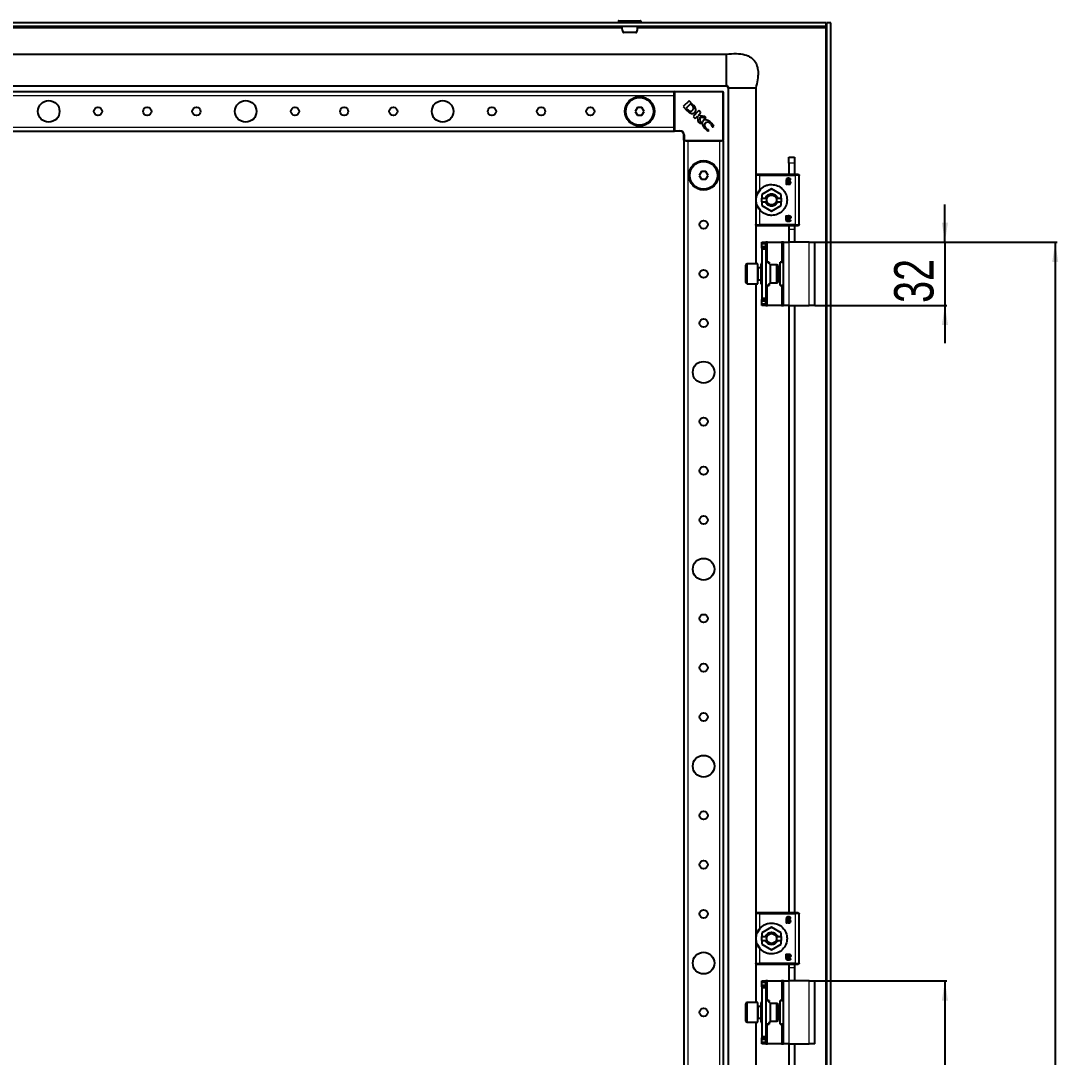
# Model space of a CAD drawing. Header units: millimetres. Extents: x -596 to 1663, y -811 to 1017.
# Drawn here: x 1137 to 1663, y 338 to 864 of the extents above; entities that cross this region are included whole.
import ezdxf

# ---------------------------------------------------------------- set-up
doc = ezdxf.new("R2010")
doc.units = ezdxf.units.MM
doc.layers.add('FORMAT', color=7, linetype='Continuous')
doc.styles.add('SLDTEXTSTYLE0', font='TXT', dxfattribs={"width": 0.75})
doc.dimstyles.new('SLDDIMSTYLE0', dxfattribs={"dimtxt": 20, "dimasz": 10, "dimexe": 0, "dimexo": 0.0625, "dimgap": 5, "dimtad": 2, "dimdec": 1, "dimrnd": 1e-09, "dimzin": 12, "dimdsep": 46, "dimtxsty": 'SLDTEXTSTYLE0', "dimsah": 1, "dimcen": 0.09, "dimadec": 0, "dimazin": 3, "dimtfac": 1, "dimtofl": 0, "dimtmove": 0, "dimatfit": 3, "dimfxl": 0, "dimfrac": 2, "dimtolj": 1, "dimtzin": 12, "dimarcsym": 0})
doc.dimstyles.new('SLDDIMSTYLE1', dxfattribs={"dimtxt": 20, "dimasz": 10, "dimexe": 0, "dimexo": 0.0625, "dimgap": 5, "dimtad": 2, "dimdec": 1, "dimrnd": 1e-09, "dimzin": 12, "dimdsep": 46, "dimtxsty": 'SLDTEXTSTYLE0', "dimsah": 1, "dimcen": 0.09, "dimadec": 0, "dimazin": 3, "dimtfac": 1, "dimtmove": 0, "dimatfit": 0, "dimfxl": 0, "dimfrac": 2, "dimtolj": 1, "dimtzin": 12, "dimarcsym": 0})

# ---------------------------------------------------------------- blocks, each defined once
blk = doc.blocks.new('_D_5')
at = {"layer": 'FORMAT'}
for p, q in [((1539.9, 751.54), (1662.9, 751.54)), ((1661.9, 751.54), (1661.9, -580.46)), ((1539.9, -580.46), (1662.9, -580.46))]:
    blk.add_line(p, q, dxfattribs=at)
for points in [[(1661.9, 751.54), (1660.36, 741.54), (1663.43, 741.54)], [(1661.9, -580.46), (1663.43, -570.46), (1660.36, -570.46)]]:
    blk.add_solid(points, dxfattribs=at)
at = {"layer": 'FORMAT', "insert": (1636.11, 55.99), "char_height": 20, "attachment_point": 1, "rotation": 90, "style": 'SLDTEXTSTYLE0'}
blk.add_mtext('1332', dxfattribs=at)
blk = doc.blocks.new('_D_6')
at = {"layer": 'FORMAT'}
for p, q in [((1605.9, 751.54), (1605.9, 770.78)), ((1539.9, 751.54), (1606.9, 751.54)), ((1605.9, 751.54), (1605.9, 719.54)), ((1539.9, 719.54), (1606.9, 719.54)), ((1605.9, 719.54), (1605.9, 700.31))]:
    blk.add_line(p, q, dxfattribs=at)
for points in [[(1605.9, 751.54), (1607.43, 761.54), (1604.36, 761.54)], [(1605.9, 719.54), (1604.36, 709.54), (1607.43, 709.54)]]:
    blk.add_solid(points, dxfattribs=at)
at = {"layer": 'FORMAT', "insert": (1580.11, 720.77), "char_height": 20, "attachment_point": 1, "rotation": 90, "style": 'SLDTEXTSTYLE0'}
blk.add_mtext('32', dxfattribs=at)
blk = doc.blocks.new('_D_8')
at = {"layer": 'FORMAT'}
for p, q in [((1536.9, 376.54), (1606.9, 376.54)), ((1605.9, 376.54), (1605.9, -205.46)), ((1536.9, -205.46), (1606.9, -205.46))]:
    blk.add_line(p, q, dxfattribs=at)
for points in [[(1605.9, 376.54), (1604.36, 366.54), (1607.43, 366.54)], [(1605.9, -205.46), (1607.43, -195.46), (1604.36, -195.46)]]:
    blk.add_solid(points, dxfattribs=at)
at = {"layer": 'FORMAT', "insert": (1580.11, 63.38), "char_height": 20, "attachment_point": 1, "rotation": 90, "style": 'SLDTEXTSTYLE0'}
blk.add_mtext('582', dxfattribs=at)

msp = doc.modelspace()

# ---------------------------------------------------------------- linework, layer by layer
at = {"color": 7, "linetype": 'Continuous', "lineweight": 25}
for p, q in [((1440.39, 864.04), (1448.9, 864.04)), ((1448.9, 864.04), (1451.39, 864.04)), ((1545.59, 863.04), (756.19, 863.04)), ((1545.59, 861.04), (756.19, 861.04)), ((1440.14, 863.79), (1440.14, 863.04)), ((1451.64, 863.04), (1451.64, 863.79)), ((1545.5, 861.04), (1545.29, 860.44)), ((1545.59, 861.04), (1545.59, 863.04)), ((1547.89, 863.04), (1545.89, 863.04)), ((1545.89, -691.96), (1545.89, 863.04)), ((1547.89, -691.96), (1547.89, 863.04)), ((806.89, 847.04), (1494.89, 847.04)), ((806.89, 831.04), (1494.89, 831.04)), ((833.39, 828.04), (1468.39, 828.04)), ((1468.39, 827.74), (1468.39, 828.04)), ((1468.39, 827.1), (1468.39, 827.74)), ((1468.39, 826.04), (1468.39, 827.1)), ((1468.69, 828.04), (1493.09, 828.04)), ((1493.39, 827.74), (1493.39, 803.34)), ((1495.89, 830.04), (1495.89, -658.96)), ((1509.89, 830.04), (1509.89, 785.72)), ((1468.39, 810.04), (1468.39, 826.04)), ((1476, 823.4), (1473.04, 820.44)), ((1476.7, 821.87), (1474.52, 819.69)), ((1477.99, 821.41), (1476, 823.4)), ((1477.44, 821.15), (1476.7, 821.87)), ((1449.74, 820.04), (1448.58, 818.04)), ((1448.58, 818.04), (1449.74, 816.04)), ((1452.04, 820.04), (1449.74, 820.04)), ((1453.2, 818.04), (1452.04, 820.04)), ((1452.04, 816.04), (1453.2, 818.04)), ((1473.04, 820.44), (1474.93, 818.55)), ((1474.52, 819.69), (1475.2, 819.03)), ((1474.93, 818.55), (1474.95, 818.53)), ((1481, 818.39), (1478.04, 815.43)), ((1480.66, 815.96), (1482.05, 817.35)), ((1482.05, 817.35), (1481, 818.39)), ((1449.74, 816.04), (1452.04, 816.04)), ((1478.04, 815.43), (1479.1, 814.38)), ((1479.1, 814.38), (1480.34, 815.62)), ((1480.34, 815.62), (1480.52, 812.96)), ((1480.52, 812.96), (1481.8, 811.67)), ((1483.92, 815.47), (1480.66, 815.96)), ((1481.62, 815.15), (1484.72, 814.67)), ((1481.8, 811.67), (1481.62, 815.15)), ((1484.72, 814.67), (1483.92, 815.47)), ((833.39, 808.04), (1468.39, 808.04)), ((1468.39, 808.99), (1468.39, 810.04)), ((1468.39, 808.34), (1468.39, 808.99)), ((1468.39, 808.04), (1468.39, 808.34)), ((1471.39, 808.04), (1468.69, 808.04)), ((1473.39, 803.34), (1473.39, 806.04)), ((1485.76, 808.05), (1486.27, 808.29)), ((1486.27, 808.29), (1486.16, 808.4)), ((1487.71, 810.24), (1487.85, 810.11)), ((1487.85, 810.11), (1488.53, 810.44)), ((1473.39, 803.04), (1473.39, -631.96)), ((1473.39, 803.04), (1473.69, 803.04)), ((1474.34, 803.04), (1473.69, 803.04)), ((1474.34, 803.04), (1475.39, 803.04)), ((1475.39, 803.04), (1491.39, 803.04)), ((1491.39, 803.04), (1492.44, 803.04)), ((1493.09, 803.04), (1492.44, 803.04)), ((1493.09, 803.04), (1493.39, 803.04)), ((1493.39, 803.04), (1493.39, -631.96)), ((1526.59, 794.74), (1529.59, 794.74)), ((1526.59, 791.74), (1526.59, 794.74)), ((1526.59, 791.74), (1526.59, 786.04)), ((1529.59, 794.74), (1529.59, 791.74)), ((1529.59, 791.74), (1529.59, 786.04)), ((1482.24, 787.54), (1481.08, 785.54)), ((1481.08, 785.54), (1482.24, 783.54)), ((1484.54, 787.54), (1482.24, 787.54)), ((1485.7, 785.54), (1484.54, 787.54)), ((1484.54, 783.54), (1485.7, 785.54)), ((1509.89, 785.54), (1509.89, 760.54)), ((1529.89, 786.04), (1511.89, 786.04)), ((1530.49, 786.04), (1530.24, 786.04)), ((1531.89, 760.54), (1531.89, 785.54)), ((1482.24, 783.54), (1484.54, 783.54)), ((1525.33, 783), (1525.33, 781.14)), ((1525.79, 781.14), (1525.79, 781.42)), ((1526.18, 781.11), (1525.79, 781.42)), ((1525.86, 782.75), (1525.86, 782.97)), ((1526.24, 782.75), (1525.86, 782.75)), ((1525.86, 782.4), (1526.29, 782.4)), ((1525.86, 781.81), (1525.86, 782.4)), ((1510.72, 776.17), (1512.23, 778.43)), ((1517.89, 778.76), (1512.94, 775.9)), ((1512.94, 775.9), (1512.94, 774.04)), ((1522.84, 775.9), (1517.89, 778.76)), ((1522.84, 774.04), (1522.84, 775.9)), ((1512.23, 767.66), (1510.72, 769.92)), ((1512.94, 772.04), (1512.94, 774.04)), ((1512.94, 774.04), (1514.9, 774.04)), ((1512.94, 772.04), (1512.94, 770.19)), ((1512.94, 772.04), (1514.9, 772.04)), ((1512.94, 770.19), (1517.89, 767.33)), ((1515.6, 774.04), (1514.9, 774.04)), ((1514.9, 772.04), (1515.6, 772.04)), ((1517.89, 767.33), (1522.84, 770.19)), ((1520.88, 774.04), (1520.18, 774.04)), ((1520.18, 772.04), (1520.88, 772.04)), ((1520.88, 774.04), (1522.84, 774.04)), ((1520.88, 772.04), (1522.84, 772.04)), ((1522.84, 774.04), (1522.84, 772.04)), ((1522.84, 770.19), (1522.84, 772.04)), ((1525.33, 763.09), (1525.33, 764.95)), ((1525.79, 764.95), (1525.79, 764.67)), ((1525.86, 763.69), (1525.86, 764.28)), ((1509.89, 760.37), (1509.89, 740.54)), ((1511.89, 760.04), (1529.89, 760.04)), ((1526.29, 763.69), (1525.86, 763.69)), ((1526.24, 763.34), (1525.86, 763.34)), ((1525.86, 763.34), (1525.86, 763.12)), ((1526.59, 760.12), (1526.59, 758.24)), ((1529.59, 760.12), (1529.59, 758.24)), ((1530.24, 760.04), (1530.49, 760.04)), ((1526.59, 758.24), (1526.59, 751.54)), ((1529.59, 758.24), (1529.59, 751.54)), ((1512.89, 751.54), (1514.89, 751.54)), ((1512.89, 750.54), (1512.89, 751.54)), ((1512.89, 749.54), (1512.89, 750.54)), ((1512.89, 748.54), (1512.89, 749.54)), ((1514.89, 748.54), (1512.89, 748.54)), ((1512.89, 748.54), (1512.89, 748.04)), ((1514.89, 748.04), (1512.89, 748.04)), ((1512.89, 748.04), (1512.89, 723.04)), ((1514.89, 751.54), (1514.89, 750.54)), ((1515.89, 751.54), (1514.89, 751.54)), ((1514.89, 749.54), (1514.89, 750.54)), ((1514.89, 749.54), (1514.89, 748.54)), ((1514.89, 748.54), (1514.89, 748.04)), ((1514.89, 748.04), (1514.89, 723.04)), ((1515.89, 751.54), (1522.89, 751.54)), ((1523.89, 751.54), (1522.89, 751.54)), ((1523.89, 751.54), (1526.89, 751.54)), ((1523.89, 719.54), (1523.89, 751.54)), ((1536.89, 751.54), (1526.89, 751.54)), ((1536.89, 751.54), (1539.89, 751.54)), ((1539.89, 719.54), (1539.89, 751.54)), ((1504.89, 733.29), (1504.89, 739.94)), ((1510.89, 740.54), (1505.49, 740.54)), ((1510.89, 732.99), (1510.89, 740.54)), ((1512.39, 738.54), (1511.14, 738.54)), ((1512.89, 740.54), (1512.39, 740.54)), ((1512.39, 740.54), (1512.39, 739.33)), ((1512.39, 739.33), (1512.39, 730.54)), ((1514.89, 741.54), (1515.89, 741.54)), ((1516.59, 741.54), (1515.89, 741.54)), ((1516.59, 741.54), (1516.59, 741.09)), ((1520.52, 740.04), (1517.39, 740.04)), ((1517.39, 731.04), (1517.39, 740.04)), ((1521.39, 739.54), (1520.52, 740.04)), ((1520.52, 731.04), (1520.52, 740.04)), ((1521.39, 731.54), (1521.39, 739.54)), ((1522.19, 729.54), (1522.19, 741.54)), ((1522.89, 741.54), (1522.19, 741.54)), ((1522.89, 741.54), (1523.89, 741.54)), ((1504.89, 731.14), (1504.89, 733.29)), ((1510.89, 730.54), (1510.89, 732.99)), ((1511.14, 732.54), (1512.39, 732.54)), ((1505.49, 730.54), (1510.89, 730.54)), ((1509.89, 730.54), (1509.89, 410.72)), ((1512.39, 730.54), (1512.89, 730.54)), ((1515.89, 729.54), (1514.89, 729.54)), ((1515.89, 729.54), (1516.59, 729.54)), ((1516.59, 729.99), (1516.59, 729.54)), ((1517.39, 731.04), (1520.52, 731.04)), ((1520.52, 731.04), (1521.39, 731.54)), ((1522.19, 729.54), (1522.89, 729.54)), ((1523.89, 729.54), (1522.89, 729.54)), ((1514.89, 723.04), (1512.89, 723.04)), ((1512.89, 723.04), (1512.89, 722.54)), ((1512.89, 721.54), (1512.89, 722.54)), ((1512.89, 722.54), (1514.89, 722.54)), ((1514.89, 723.04), (1514.89, 722.54)), ((1514.89, 722.54), (1514.89, 721.54)), ((1512.89, 720.54), (1512.89, 721.54)), ((1512.89, 719.54), (1512.89, 720.54)), ((1514.89, 719.54), (1512.89, 719.54)), ((1514.89, 720.54), (1514.89, 721.54)), ((1514.89, 720.54), (1514.89, 719.54)), ((1514.89, 719.54), (1515.89, 719.54)), ((1522.89, 719.54), (1515.89, 719.54)), ((1522.89, 719.54), (1523.89, 719.54)), ((1526.89, 719.54), (1523.89, 719.54)), ((1526.59, 719.54), (1526.59, 411.04)), ((1526.89, 719.54), (1536.89, 719.54)), ((1529.59, 719.54), (1529.59, 411.04)), ((1539.89, 719.54), (1536.89, 719.54)), ((1529.89, 411.04), (1511.89, 411.04)), ((1530.49, 411.04), (1530.24, 411.04)), ((1509.89, 410.54), (1509.89, 385.54)), ((1525.33, 408), (1525.33, 406.14)), ((1525.79, 406.14), (1525.79, 406.42)), ((1525.86, 407.75), (1525.86, 407.97)), ((1526.24, 407.75), (1525.86, 407.75)), ((1525.86, 407.4), (1526.29, 407.4)), ((1525.86, 406.81), (1525.86, 407.4)), ((1531.89, 385.54), (1531.89, 410.54)), ((1510.72, 401.17), (1512.23, 403.43)), ((1517.89, 403.76), (1512.94, 400.9)), ((1512.94, 400.9), (1512.94, 399.04)), ((1522.84, 400.9), (1517.89, 403.76)), ((1522.84, 399.04), (1522.84, 400.9)), ((1512.94, 397.04), (1512.94, 399.04)), ((1512.94, 399.04), (1514.9, 399.04)), ((1512.94, 397.04), (1512.94, 395.19)), ((1512.94, 397.04), (1514.9, 397.04)), ((1512.94, 395.19), (1517.89, 392.33)), ((1515.6, 399.04), (1514.9, 399.04)), ((1514.9, 397.04), (1515.6, 397.04)), ((1517.89, 392.33), (1522.84, 395.19)), ((1520.88, 399.04), (1520.18, 399.04)), ((1520.18, 397.04), (1520.88, 397.04)), ((1520.88, 399.04), (1522.84, 399.04)), ((1520.88, 397.04), (1522.84, 397.04)), ((1522.84, 399.04), (1522.84, 397.04)), ((1522.84, 395.19), (1522.84, 397.04)), ((1512.23, 392.66), (1510.72, 394.92)), ((1525.33, 388.09), (1525.33, 389.95)), ((1525.79, 389.95), (1525.79, 389.67)), ((1509.89, 385.37), (1509.89, 365.54)), ((1511.89, 385.04), (1529.89, 385.04)), ((1525.86, 388.69), (1525.86, 389.28)), ((1526.29, 388.69), (1525.86, 388.69)), ((1526.24, 388.34), (1525.86, 388.34)), ((1525.86, 388.34), (1525.86, 388.12)), ((1526.59, 385.12), (1526.59, 383.24)), ((1529.59, 385.12), (1529.59, 383.24)), ((1530.24, 385.04), (1530.49, 385.04)), ((1526.59, 383.24), (1526.59, 376.54)), ((1529.59, 383.24), (1529.59, 376.54)), ((1512.89, 376.54), (1514.89, 376.54)), ((1512.89, 375.54), (1512.89, 376.54)), ((1512.89, 374.54), (1512.89, 375.54)), ((1512.89, 373.54), (1512.89, 374.54)), ((1514.89, 376.54), (1514.89, 375.54)), ((1515.89, 376.54), (1514.89, 376.54)), ((1514.89, 374.54), (1514.89, 375.54)), ((1514.89, 374.54), (1514.89, 373.54)), ((1515.89, 376.54), (1522.89, 376.54)), ((1523.89, 376.54), (1522.89, 376.54)), ((1523.89, 376.54), (1526.89, 376.54)), ((1523.89, 344.54), (1523.89, 376.54)), ((1536.89, 376.54), (1526.89, 376.54)), ((1536.89, 376.54), (1539.89, 376.54)), ((1539.89, 344.54), (1539.89, 376.54)), ((1514.89, 373.54), (1512.89, 373.54)), ((1512.89, 373.54), (1512.89, 373.04)), ((1514.89, 373.04), (1512.89, 373.04)), ((1512.89, 373.04), (1512.89, 348.04)), ((1514.89, 373.54), (1514.89, 373.04)), ((1514.89, 373.04), (1514.89, 348.04)), ((1504.89, 358.29), (1504.89, 364.94)), ((1510.89, 365.54), (1505.49, 365.54)), ((1510.89, 357.99), (1510.89, 365.54)), ((1512.39, 363.54), (1511.14, 363.54)), ((1512.89, 365.54), (1512.39, 365.54)), ((1512.39, 365.54), (1512.39, 364.33)), ((1512.39, 364.33), (1512.39, 355.54)), ((1514.89, 366.54), (1515.89, 366.54)), ((1516.59, 366.54), (1515.89, 366.54)), ((1516.59, 366.54), (1516.59, 366.09)), ((1520.52, 365.04), (1517.39, 365.04)), ((1517.39, 356.04), (1517.39, 365.04)), ((1521.39, 364.54), (1520.52, 365.04)), ((1520.52, 356.04), (1520.52, 365.04)), ((1521.39, 356.54), (1521.39, 364.54)), ((1522.19, 354.54), (1522.19, 366.54)), ((1522.89, 366.54), (1522.19, 366.54)), ((1522.89, 366.54), (1523.89, 366.54)), ((1504.89, 356.14), (1504.89, 358.29)), ((1505.49, 355.54), (1510.89, 355.54)), ((1509.89, 355.54), (1509.89, -184.46)), ((1510.89, 355.54), (1510.89, 357.99)), ((1511.14, 357.54), (1512.39, 357.54)), ((1512.39, 355.54), (1512.89, 355.54)), ((1515.89, 354.54), (1514.89, 354.54)), ((1515.89, 354.54), (1516.59, 354.54)), ((1516.59, 354.99), (1516.59, 354.54)), ((1517.39, 356.04), (1520.52, 356.04)), ((1520.52, 356.04), (1521.39, 356.54)), ((1522.19, 354.54), (1522.89, 354.54)), ((1523.89, 354.54), (1522.89, 354.54)), ((1514.89, 348.04), (1512.89, 348.04)), ((1512.89, 348.04), (1512.89, 347.54)), ((1514.89, 348.04), (1514.89, 347.54)), ((1512.89, 346.54), (1512.89, 347.54)), ((1512.89, 347.54), (1514.89, 347.54)), ((1512.89, 345.54), (1512.89, 346.54)), ((1512.89, 344.54), (1512.89, 345.54)), ((1514.89, 344.54), (1512.89, 344.54)), ((1514.89, 347.54), (1514.89, 346.54)), ((1514.89, 345.54), (1514.89, 346.54)), ((1514.89, 345.54), (1514.89, 344.54)), ((1514.89, 344.54), (1515.89, 344.54)), ((1522.89, 344.54), (1515.89, 344.54)), ((1522.89, 344.54), (1523.89, 344.54)), ((1526.89, 344.54), (1523.89, 344.54)), ((1526.59, 344.54), (1526.59, 222.74)), ((1526.89, 344.54), (1536.89, 344.54)), ((1529.59, 344.54), (1529.59, 222.74)), ((1539.89, 344.54), (1536.89, 344.54))]:
    msp.add_line(p, q, dxfattribs=at)
at = {"color": 8, "linetype": 'Continuous', "lineweight": 18}
for p, q in [((859.86, 860.44), (1441.92, 860.44)), ((1449.03, 863.79), (1440.14, 863.79)), ((1451.64, 863.79), (1449.03, 863.79)), ((1449.86, 860.44), (1545.29, 860.44)), ((1545.29, 860.44), (1545.29, -689.36)), ((1468.69, 827.74), (1468.39, 827.74)), ((1468.69, 827.74), (1468.69, 828.04)), ((1468.69, 827.74), (1468.69, 808.34)), ((1493.09, 827.74), (1468.69, 827.74)), ((1493.09, 827.74), (1493.09, 828.04)), ((1493.09, 803.34), (1493.09, 827.74)), ((1493.09, 827.74), (1493.39, 827.74)), ((833.39, 826.04), (1468.39, 826.04)), ((833.39, 810.04), (1468.39, 810.04)), ((1468.69, 808.34), (1468.39, 808.34)), ((1468.69, 808.34), (1471.39, 808.34)), ((1468.69, 808.04), (1468.69, 808.34)), ((1471.39, 808.04), (1471.39, 808.34)), ((1473.39, 806.04), (1473.69, 806.04)), ((1473.69, 806.04), (1473.69, 803.34)), ((1473.69, 803.34), (1473.39, 803.34)), ((1473.69, 803.34), (1493.09, 803.34)), ((1473.69, 803.04), (1473.69, 803.34)), ((1475.39, 803.04), (1475.39, -631.96)), ((1491.39, 803.04), (1491.39, -631.96)), ((1493.09, 803.04), (1493.09, 803.34)), ((1493.39, 803.34), (1493.09, 803.34)), ((1529.59, 791.74), (1526.59, 791.74)), ((1511.89, 778.11), (1511.89, 785.54)), ((1511.89, 785.54), (1529.89, 785.54)), ((1529.89, 785.54), (1529.89, 760.54)), ((1517.89, 770.54), (1517.89, 769.89)), ((1511.89, 760.54), (1511.89, 767.98)), ((1529.89, 760.54), (1511.89, 760.54)), ((1526.59, 758.24), (1529.59, 758.24)), ((1514.89, 750.54), (1512.89, 750.54)), ((1512.89, 749.54), (1514.89, 749.54)), ((1515.89, 741.54), (1515.89, 751.54)), ((1522.89, 751.54), (1522.89, 741.54)), ((1526.89, 719.54), (1526.89, 751.54)), ((1536.89, 719.54), (1536.89, 751.54)), ((1505.49, 740.54), (1505.49, 732.99)), ((1511.14, 738.54), (1511.14, 732.54)), ((1505.49, 732.99), (1505.49, 730.54)), ((1515.89, 719.54), (1515.89, 729.54)), ((1522.89, 729.54), (1522.89, 719.54)), ((1514.89, 721.54), (1512.89, 721.54)), ((1512.89, 720.54), (1514.89, 720.54)), ((1511.89, 403.11), (1511.89, 410.54)), ((1511.89, 410.54), (1529.89, 410.54)), ((1529.89, 410.54), (1529.89, 385.54)), ((1517.89, 395.54), (1517.89, 394.89)), ((1511.89, 385.54), (1511.89, 392.98)), ((1529.89, 385.54), (1511.89, 385.54)), ((1526.59, 383.24), (1529.59, 383.24)), ((1514.89, 375.54), (1512.89, 375.54)), ((1512.89, 374.54), (1514.89, 374.54)), ((1515.89, 366.54), (1515.89, 376.54)), ((1522.89, 376.54), (1522.89, 366.54)), ((1526.89, 344.54), (1526.89, 376.54)), ((1536.89, 344.54), (1536.89, 376.54)), ((1505.49, 365.54), (1505.49, 357.99)), ((1511.14, 363.54), (1511.14, 357.54)), ((1505.49, 357.99), (1505.49, 355.54)), ((1515.89, 344.54), (1515.89, 354.54)), ((1522.89, 354.54), (1522.89, 344.54)), ((1514.89, 346.54), (1512.89, 346.54)), ((1512.89, 345.54), (1514.89, 345.54))]:
    msp.add_line(p, q, dxfattribs=at)
at = {"color": 7, "linetype": 'Continuous', "lineweight": 25}
for centre, radius in [((1150.89, 818.04), 5.5), ((1250.89, 818.04), 5.5), ((1350.89, 818.04), 5.5), ((1450.89, 818.04), 7.5), ((1450.89, 818.04), 7), ((1175.89, 818.04), 2.1), ((1200.89, 818.04), 2.1), ((1225.89, 818.04), 2.1), ((1275.89, 818.04), 2.1), ((1300.89, 818.04), 2.1), ((1325.89, 818.04), 2.1), ((1375.89, 818.04), 2.1), ((1400.89, 818.04), 2.1), ((1425.89, 818.04), 2.1), ((1483.39, 785.54), 7.5), ((1483.39, 785.54), 7), ((1483.39, 760.54), 2.1), ((1483.39, 735.54), 2.1), ((1483.39, 710.54), 2.1), ((1483.39, 685.54), 5.5), ((1483.39, 660.54), 2.1), ((1483.39, 635.54), 2.1), ((1483.39, 610.54), 2.1), ((1483.39, 585.54), 5.5), ((1483.39, 560.54), 2.1), ((1483.39, 535.54), 2.1), ((1483.39, 510.54), 2.1), ((1483.39, 485.54), 5.5), ((1483.39, 460.54), 2.1), ((1483.39, 435.54), 2.1), ((1483.39, 410.54), 2.1), ((1483.39, 385.54), 5.5), ((1483.39, 360.54), 2.1)]:
    msp.add_circle(centre, radius, dxfattribs=at)
for centre, radius, start, end in [((1440.39, 863.79), 0.25, 90, 180), ((1451.39, 863.79), 0.25, 0, 90), ((1442.78, 858.54), 0.5, 195.2465, 270.046), ((1449, 858.54), 0.5, 269.9637, 344.834), ((1468.69, 827.74), 0.3, 90, 180), ((1493.09, 827.74), 0.3, 0, 90), ((1472.97, 816.97), 6.12, 36.9888, 43.0744), ((1474.78, 817.75), 4.87, 20.3445, 48.7777), ((1485.8, 810.97), 1.94, 143.3097, 232.3464), ((1485.39, 810.53), 1.97, 38.454, 125.887), ((1468.69, 808.34), 0.3, 180, 270), ((1471.39, 806.04), 2, 0, 90), ((1473.69, 803.34), 0.3, 180, 270), ((1493.09, 803.34), 0.3, 270, 0), ((1505.49, 739.94), 0.6, 90, 180), ((1511.14, 738.79), 0.25, 180, 270), ((1511.14, 732.29), 0.25, 90, 180), ((1505.49, 731.14), 0.6, 180, 270), ((1505.49, 364.94), 0.6, 90, 180), ((1511.14, 363.79), 0.25, 180, 270), ((1505.49, 356.14), 0.6, 180, 270), ((1511.14, 357.29), 0.25, 90, 180)]:
    msp.add_arc(centre, radius, start, end, dxfattribs=at)
at = {"color": 8, "linetype": 'Continuous', "lineweight": 18}
msp.add_arc((1471.39, 806.04), 2.3, 0, 90, dxfattribs=at)
at = {"color": 7, "linetype": 'Continuous', "lineweight": 25}
for points, knots in [([(1441.87, 861.04), (1441.87, 860.91), (1441.89, 860), (1442.11, 859.13), (1442.3, 858.39)], [0, 0, 0, 0, 0.14185, 1, 1, 1, 1]), ([(1449.48, 858.39), (1449.67, 859.13), (1449.89, 860), (1449.91, 860.91), (1449.91, 861.04)], [0, 0, 0, 0, 0.85815, 1, 1, 1, 1]), ([(1545.29, 860.44), (1545.34, 860.6), (1545.39, 860.76), (1545.49, 860.98), (1545.54, 861.04), (1545.59, 861.04)], [0, 0, 0, 0, 0.5, 0.5, 1, 1, 1, 1]), ([(1545.89, 863.04), (1545.87, 862.66), (1545.83, 862.09), (1545.65, 861.52), (1545.59, 861.33)], [0, 0, 0, 0, 0.662931, 1, 1, 1, 1]), ([(1448.96, 858.04), (1448.97, 858.04), (1449.02, 858.04), (1448.74, 858.04), (1448.22, 858.04), (1447.5, 858.04), (1446.65, 858.04), (1445.58, 858.04), (1444.56, 858.04), (1443.67, 858.04), (1443.06, 858.04), (1442.77, 858.04), (1442.81, 858.04), (1442.82, 858.04)], [0, 0, 0, 0, 0.03384, 0.141254, 0.248698, 0.315774, 0.423314, 0.530846, 0.63821, 0.745706, 0.853372, 0.960917, 1, 1, 1, 1]), ([(1494.89, 847.04), (1496.62, 847.21), (1499.76, 847.52), (1504.08, 847), (1507.52, 845.58), (1509.73, 843.26), (1510.82, 840.49), (1511.14, 837.44), (1510.84, 833.88), (1510.22, 831.39), (1509.89, 830.04)], [0, 0, 0, 0, 0.176713, 0.320911, 0.440308, 0.54837, 0.6374, 0.738878, 0.858543, 1, 1, 1, 1]), ([(1494.89, 847.04), (1494.89, 847.01), (1494.89, 846.95), (1494.89, 846.31), (1494.89, 844.84), (1494.89, 842.65), (1494.89, 840.65), (1494.89, 839.04), (1494.89, 837.44), (1494.89, 835.43), (1494.89, 833.26), (1494.89, 831.74), (1494.89, 831.34), (1494.89, 831.21)], [0, 0, 0, 0, 0.0691652, 0.1363002, 0.2672913, 0.3982825, 0.4654174, 0.5345826, 0.6037478, 0.6708828, 0.8018739, 0.9328651, 1, 1, 1, 1]), ([(1494.89, 831.21), (1494.99, 831.19), (1495.13, 831.17), (1495.29, 831.11), (1495.37, 831.05), (1495.43, 830.98), (1495.47, 830.91), (1495.49, 830.84), (1495.56, 830.67), (1495.73, 830.58), (1495.88, 830.36), (1495.91, 830.16), (1495.93, 830.04)], [0, 0, 0, 0, 0.146823, 0.202041, 0.247643, 0.28691, 0.323569, 0.360785, 0.40083, 0.628513, 0.79432, 1, 1, 1, 1]), ([(1495.89, 830.04), (1495.74, 830.27), (1495.47, 830.67), (1495.07, 830.93), (1494.89, 831.04)], [0, 0, 0, 0, 0.5615605, 1, 1, 1, 1]), ([(1496, 830.04), (1496.03, 830.04), (1496.12, 830.04), (1496.57, 830.04), (1496.87, 830.04)], [0, 0, 0, 0, 0.350861, 1, 1, 1, 1]), ([(1474.95, 818.53), (1475.02, 818.45), (1475.18, 818.3), (1475.35, 818.15), (1475.43, 818.07)], [0, 0, 0, 0, 0.486421, 1, 1, 1, 1]), ([(1475.2, 819.03), (1475.4, 818.84), (1475.76, 818.49), (1476.3, 818.17), (1476.75, 818.11), (1477.09, 818.18), (1477.45, 818.36), (1477.66, 818.56), (1477.77, 818.67)], [0, 0, 0, 0, 0.274676, 0.503042, 0.607381, 0.716579, 0.843412, 1, 1, 1, 1]), ([(1475.43, 818.07), (1475.58, 817.94), (1475.85, 817.69), (1476.14, 817.49), (1476.28, 817.39)], [0, 0, 0, 0, 0.55183, 1, 1, 1, 1]), ([(1476.28, 817.39), (1476.48, 817.29), (1476.87, 817.08), (1477.5, 816.96), (1478.09, 817), (1478.63, 817.2), (1479.06, 817.56), (1479.36, 818.08), (1479.47, 818.73), (1479.39, 819.19), (1479.34, 819.44)], [0, 0, 0, 0, 0.138091, 0.265455, 0.384013, 0.496103, 0.605759, 0.71979, 0.847662, 1, 1, 1, 1]), ([(1477.77, 818.67), (1477.86, 818.76), (1478.03, 818.94), (1478.21, 819.22), (1478.3, 819.49), (1478.3, 819.82), (1478.15, 820.22), (1477.96, 820.5), (1477.86, 820.66)], [0, 0, 0, 0, 0.1768081, 0.3192306, 0.4393795, 0.5523951, 0.7492045, 1, 1, 1, 1]), ([(1483.13, 813.38), (1482.99, 813.22), (1482.71, 812.88), (1482.54, 812.19), (1482.68, 811.31), (1483.24, 810.23), (1483.88, 809.55), (1484.25, 809.15)], [0, 0, 0, 0, 0.130532, 0.266031, 0.423997, 0.666819, 1, 1, 1, 1]), ([(1487.3, 812.17), (1486.92, 812.5), (1486.23, 813.12), (1485.06, 813.67), (1484.12, 813.81), (1483.47, 813.65), (1483.24, 813.47), (1483.13, 813.38)], [0, 0, 0, 0, 0.315674, 0.58952, 0.813199, 0.909026, 1, 1, 1, 1]), ([(1486.94, 811.76), (1487.15, 811.5), (1487.53, 811.05), (1487.66, 810.48), (1487.71, 810.24)], [0, 0, 0, 0, 0.579608, 1, 1, 1, 1]), ([(1488.53, 810.44), (1488.35, 810.78), (1488.01, 811.41), (1487.52, 811.93), (1487.3, 812.17)], [0, 0, 0, 0, 0.5368, 1, 1, 1, 1]), ([(1484.25, 809.15), (1484.52, 808.9), (1484.98, 808.48), (1485.53, 808.17), (1485.76, 808.05)], [0, 0, 0, 0, 0.577653, 1, 1, 1, 1]), ([(1486.16, 808.4), (1485.85, 808.55), (1485.28, 808.81), (1484.82, 809.24), (1484.61, 809.43)], [0, 0, 0, 0, 0.547643, 1, 1, 1, 1]), ([(1526.44, 784.04), (1526.3, 784.04), (1526.07, 784.03), (1525.79, 783.93), (1525.6, 783.81), (1525.46, 783.65), (1525.35, 783.37), (1525.34, 783.15), (1525.33, 783)], [0, 0, 0, 0, 0.250089, 0.382495, 0.500259, 0.622163, 0.750133, 1, 1, 1, 1]), ([(1525.33, 781.14), (1525.33, 781.12), (1525.33, 781.11), (1525.35, 781.09), (1525.37, 781.07), (1525.45, 781.05), (1525.51, 781.04), (1525.56, 781.04)], [0, 0, 0, 0, 0.124881, 0.183376, 0.250934, 0.500336, 1, 1, 1, 1]), ([(1525.56, 781.04), (1525.61, 781.05), (1525.67, 781.05), (1525.75, 781.06), (1525.78, 781.09), (1525.79, 781.11), (1525.79, 781.13), (1525.79, 781.14)], [0, 0, 0, 0, 0.499718, 0.749437, 0.810587, 0.875078, 1, 1, 1, 1]), ([(1525.79, 781.42), (1525.91, 781.3), (1526.1, 781.13), (1526.38, 781.02), (1526.54, 780.99), (1526.62, 780.99), (1526.67, 780.99)], [0, 0, 0, 0, 0.499113, 0.749325, 0.874665, 1, 1, 1, 1]), ([(1525.86, 782.97), (1525.86, 783.06), (1525.87, 783.19), (1525.93, 783.36), (1526, 783.47), (1526.11, 783.55), (1526.23, 783.6), (1526.37, 783.63), (1526.45, 783.63), (1526.5, 783.63)], [0, 0, 0, 0, 0.250023, 0.382539, 0.499802, 0.620838, 0.749652, 0.874777, 1, 1, 1, 1]), ([(1526.58, 781.4), (1526.51, 781.4), (1526.37, 781.42), (1526.11, 781.55), (1525.96, 781.71), (1525.86, 781.81)], [0, 0, 0, 0, 0.249939, 0.499864, 1, 1, 1, 1]), ([(1527.63, 781.83), (1527.62, 781.91), (1527.61, 782.06), (1527.52, 782.28), (1527.36, 782.46), (1527.1, 782.63), (1526.71, 782.73), (1526.4, 782.74), (1526.24, 782.75)], [0, 0, 0, 0, 0.125049, 0.249886, 0.370856, 0.49982, 0.749609, 1, 1, 1, 1]), ([(1526.29, 782.4), (1526.39, 782.39), (1526.57, 782.39), (1526.8, 782.33), (1526.94, 782.23), (1527.03, 782.13), (1527.09, 782), (1527.09, 781.91), (1527.1, 781.87)], [0, 0, 0, 0, 0.279652, 0.500248, 0.629485, 0.750186, 0.875763, 1, 1, 1, 1]), ([(1527.51, 783.55), (1527.51, 783.6), (1527.51, 783.69), (1527.44, 783.78), (1527.31, 783.86), (1526.98, 783.99), (1526.66, 784.02), (1526.44, 784.04)], [0, 0, 0, 0, 0.124693, 0.187182, 0.249773, 0.500039, 1, 1, 1, 1]), ([(1526.5, 783.63), (1526.66, 783.61), (1526.9, 783.59), (1527.16, 783.46), (1527.28, 783.39), (1527.35, 783.35), (1527.39, 783.34), (1527.41, 783.34)], [0, 0, 0, 0, 0.4987, 0.749508, 0.874949, 0.946783, 1, 1, 1, 1]), ([(1527.1, 781.87), (1527.09, 781.8), (1527.08, 781.7), (1527.02, 781.59), (1526.95, 781.51), (1526.87, 781.46), (1526.78, 781.42), (1526.68, 781.4), (1526.61, 781.4), (1526.58, 781.4)], [0, 0, 0, 0, 0.249168, 0.373635, 0.49939, 0.619394, 0.749656, 0.87477, 1, 1, 1, 1]), ([(1526.67, 780.99), (1526.79, 780.99), (1526.97, 781), (1527.2, 781.09), (1527.35, 781.19), (1527.47, 781.32), (1527.6, 781.53), (1527.61, 781.71), (1527.63, 781.83)], [0, 0, 0, 0, 0.25007, 0.379181, 0.500499, 0.62417, 0.750842, 1, 1, 1, 1]), ([(1527.41, 783.34), (1527.42, 783.34), (1527.43, 783.34), (1527.45, 783.35), (1527.47, 783.37), (1527.48, 783.39), (1527.5, 783.43), (1527.5, 783.47), (1527.51, 783.51), (1527.51, 783.53), (1527.51, 783.55)], [0, 0, 0, 0, 0.128825, 0.180169, 0.243397, 0.36986, 0.499864, 0.749649, 0.843476, 1, 1, 1, 1]), ([(1511.89, 767.98), (1511.6, 768.36), (1511.03, 769.11), (1510.48, 770.36), (1510.13, 771.64), (1510, 773.05), (1510.13, 774.45), (1510.48, 775.73), (1511.04, 776.98), (1511.61, 777.73), (1511.89, 778.11)], [0, 0, 0, 0, 0.125762, 0.25037, 0.375307, 0.500139, 0.62481, 0.749763, 0.874888, 1, 1, 1, 1]), ([(1525.33, 764.95), (1525.33, 764.96), (1525.33, 764.98), (1525.35, 765), (1525.37, 765.02), (1525.45, 765.04), (1525.51, 765.04), (1525.56, 765.04)], [0, 0, 0, 0, 0.124884, 0.1863766, 0.2509142, 0.5003223, 1, 1, 1, 1]), ([(1525.56, 765.04), (1525.61, 765.04), (1525.67, 765.04), (1525.73, 765.03), (1525.76, 765.02), (1525.78, 765), (1525.79, 764.98), (1525.79, 764.96), (1525.79, 764.95)], [0, 0, 0, 0, 0.499162, 0.644242, 0.749698, 0.813605, 0.875217, 1, 1, 1, 1]), ([(1525.79, 764.67), (1525.91, 764.79), (1526.1, 764.96), (1526.41, 765.09), (1526.58, 765.1), (1526.67, 765.1)], [0, 0, 0, 0, 0.499364, 0.749701, 1, 1, 1, 1]), ([(1525.86, 764.28), (1525.96, 764.38), (1526.11, 764.54), (1526.33, 764.65), (1526.47, 764.69), (1526.55, 764.69), (1526.58, 764.69)], [0, 0, 0, 0, 0.499765, 0.749504, 0.874771, 1, 1, 1, 1]), ([(1527.63, 764.26), (1527.62, 764.22), (1527.62, 764.14), (1527.59, 763.99), (1527.52, 763.81), (1527.36, 763.63), (1527.09, 763.46), (1526.71, 763.36), (1526.4, 763.34), (1526.24, 763.34)], [0, 0, 0, 0, 0.062637, 0.125278, 0.250072, 0.374841, 0.499994, 0.749696, 1, 1, 1, 1]), ([(1527.1, 764.22), (1527.09, 764.18), (1527.09, 764.08), (1527.03, 763.96), (1526.94, 763.86), (1526.8, 763.76), (1526.57, 763.7), (1526.39, 763.7), (1526.29, 763.69)], [0, 0, 0, 0, 0.124446, 0.249795, 0.37, 0.499734, 0.719932, 1, 1, 1, 1]), ([(1526.58, 764.69), (1526.65, 764.69), (1526.75, 764.68), (1526.87, 764.63), (1526.95, 764.58), (1527.02, 764.5), (1527.07, 764.42), (1527.09, 764.32), (1527.09, 764.25), (1527.1, 764.22)], [0, 0, 0, 0, 0.249623, 0.37714, 0.499734, 0.62273, 0.749812, 0.874876, 1, 1, 1, 1]), ([(1526.67, 765.1), (1526.79, 765.1), (1526.97, 765.09), (1527.2, 765), (1527.35, 764.9), (1527.47, 764.77), (1527.6, 764.56), (1527.61, 764.38), (1527.63, 764.26)], [0, 0, 0, 0, 0.25007, 0.379559, 0.500499, 0.624556, 0.750843, 1, 1, 1, 1]), ([(1526.44, 762.04), (1526.37, 762.05), (1526.22, 762.05), (1526, 762.09), (1525.79, 762.16), (1525.6, 762.27), (1525.46, 762.44), (1525.35, 762.72), (1525.34, 762.94), (1525.33, 763.09)], [0, 0, 0, 0, 0.125255, 0.250437, 0.383066, 0.500493, 0.622629, 0.75025, 1, 1, 1, 1]), ([(1525.86, 763.12), (1525.86, 763.08), (1525.86, 762.99), (1525.89, 762.85), (1525.93, 762.72), (1526, 762.61), (1526.11, 762.53), (1526.27, 762.47), (1526.41, 762.46), (1526.5, 762.46)], [0, 0, 0, 0, 0.125295, 0.250514, 0.383518, 0.50035, 0.621938, 0.750243, 1, 1, 1, 1]), ([(1527.51, 762.54), (1527.51, 762.51), (1527.51, 762.46), (1527.49, 762.38), (1527.44, 762.31), (1527.31, 762.23), (1526.98, 762.1), (1526.66, 762.06), (1526.44, 762.04)], [0, 0, 0, 0, 0.062686, 0.125173, 0.187628, 0.250185, 0.500314, 1, 1, 1, 1]), ([(1526.5, 762.46), (1526.66, 762.47), (1526.97, 762.5), (1527.23, 762.71), (1527.39, 762.75), (1527.41, 762.75)], [0, 0, 0, 0, 0.498852, 0.946609, 1, 1, 1, 1]), ([(1527.41, 762.75), (1527.42, 762.75), (1527.43, 762.75), (1527.45, 762.74), (1527.47, 762.72), (1527.48, 762.7), (1527.51, 762.64), (1527.51, 762.58), (1527.51, 762.54)], [0, 0, 0, 0, 0.13107, 0.182437, 0.243796, 0.371388, 0.500442, 1, 1, 1, 1]), ([(1517.39, 740.04), (1517.22, 740.2), (1516.87, 740.5), (1516.67, 741.07), (1516.31, 741.38), (1515.97, 741.51), (1515.61, 741.47), (1515.26, 741.28), (1515.01, 740.92), (1514.93, 740.63), (1514.89, 740.48)], [0, 0, 0, 0, 0.1856756, 0.3710252, 0.4669372, 0.5621716, 0.6563466, 0.7515528, 0.8738418, 1, 1, 1, 1]), ([(1514.89, 730.61), (1514.93, 730.46), (1515.01, 730.17), (1515.26, 729.81), (1515.61, 729.62), (1515.97, 729.58), (1516.31, 729.71), (1516.67, 730.02), (1516.87, 730.58), (1517.22, 730.89), (1517.39, 731.04)], [0, 0, 0, 0, 0.126158, 0.248447, 0.343653, 0.437828, 0.533063, 0.628975, 0.814324, 1, 1, 1, 1]), ([(1526.44, 409.04), (1526.3, 409.04), (1526.07, 409.03), (1525.79, 408.93), (1525.6, 408.81), (1525.46, 408.65), (1525.35, 408.37), (1525.34, 408.15), (1525.33, 408)], [0, 0, 0, 0, 0.250089, 0.382495, 0.500259, 0.622163, 0.750133, 1, 1, 1, 1]), ([(1525.33, 406.14), (1525.33, 406.12), (1525.33, 406.11), (1525.35, 406.09), (1525.37, 406.07), (1525.45, 406.05), (1525.51, 406.04), (1525.56, 406.04)], [0, 0, 0, 0, 0.124881, 0.183376, 0.250934, 0.500336, 1, 1, 1, 1]), ([(1525.56, 406.04), (1525.61, 406.05), (1525.67, 406.05), (1525.75, 406.06), (1525.78, 406.09), (1525.79, 406.11), (1525.79, 406.13), (1525.79, 406.14)], [0, 0, 0, 0, 0.499718, 0.749437, 0.810587, 0.875078, 1, 1, 1, 1]), ([(1525.79, 406.42), (1525.91, 406.3), (1526.1, 406.13), (1526.38, 406.02), (1526.54, 405.99), (1526.62, 405.99), (1526.67, 405.99)], [0, 0, 0, 0, 0.499113, 0.749325, 0.874665, 1, 1, 1, 1]), ([(1525.86, 407.97), (1525.86, 408.06), (1525.87, 408.19), (1525.93, 408.36), (1526, 408.47), (1526.11, 408.55), (1526.23, 408.6), (1526.37, 408.63), (1526.45, 408.63), (1526.5, 408.63)], [0, 0, 0, 0, 0.250023, 0.382539, 0.499802, 0.620838, 0.749652, 0.874777, 1, 1, 1, 1]), ([(1526.58, 406.4), (1526.51, 406.4), (1526.37, 406.42), (1526.11, 406.55), (1525.96, 406.71), (1525.86, 406.81)], [0, 0, 0, 0, 0.249939, 0.499864, 1, 1, 1, 1]), ([(1527.63, 406.83), (1527.62, 406.91), (1527.61, 407.06), (1527.52, 407.28), (1527.36, 407.46), (1527.1, 407.63), (1526.71, 407.73), (1526.4, 407.74), (1526.24, 407.75)], [0, 0, 0, 0, 0.125049, 0.249886, 0.370856, 0.49982, 0.749609, 1, 1, 1, 1]), ([(1526.29, 407.4), (1526.39, 407.39), (1526.57, 407.39), (1526.8, 407.33), (1526.94, 407.23), (1527.03, 407.13), (1527.09, 407), (1527.09, 406.91), (1527.1, 406.87)], [0, 0, 0, 0, 0.279652, 0.500248, 0.629485, 0.750186, 0.875763, 1, 1, 1, 1]), ([(1527.51, 408.55), (1527.51, 408.6), (1527.51, 408.69), (1527.44, 408.78), (1527.31, 408.86), (1526.98, 408.99), (1526.66, 409.02), (1526.44, 409.04)], [0, 0, 0, 0, 0.1246927, 0.1871822, 0.2497734, 0.5000394, 1, 1, 1, 1]), ([(1526.5, 408.63), (1526.66, 408.61), (1526.9, 408.59), (1527.16, 408.46), (1527.28, 408.39), (1527.35, 408.35), (1527.39, 408.34), (1527.41, 408.34)], [0, 0, 0, 0, 0.4987, 0.749508, 0.874949, 0.946783, 1, 1, 1, 1]), ([(1527.1, 406.87), (1527.09, 406.8), (1527.08, 406.7), (1527.02, 406.59), (1526.95, 406.51), (1526.87, 406.46), (1526.78, 406.42), (1526.68, 406.4), (1526.61, 406.4), (1526.58, 406.4)], [0, 0, 0, 0, 0.2491681, 0.3736348, 0.4993903, 0.6193944, 0.7496557, 0.8747703, 1, 1, 1, 1]), ([(1526.67, 405.99), (1526.79, 405.99), (1526.97, 406), (1527.2, 406.09), (1527.35, 406.19), (1527.47, 406.32), (1527.6, 406.53), (1527.61, 406.71), (1527.63, 406.83)], [0, 0, 0, 0, 0.25007, 0.379181, 0.500499, 0.62417, 0.750842, 1, 1, 1, 1]), ([(1527.41, 408.34), (1527.42, 408.34), (1527.43, 408.34), (1527.45, 408.35), (1527.47, 408.37), (1527.48, 408.39), (1527.5, 408.43), (1527.5, 408.47), (1527.51, 408.51), (1527.51, 408.53), (1527.51, 408.55)], [0, 0, 0, 0, 0.128825, 0.180169, 0.243397, 0.36986, 0.499864, 0.749649, 0.843476, 1, 1, 1, 1]), ([(1511.89, 392.98), (1511.6, 393.36), (1511.03, 394.11), (1510.48, 395.36), (1510.13, 396.64), (1510, 398.05), (1510.13, 399.45), (1510.48, 400.73), (1511.04, 401.98), (1511.61, 402.73), (1511.89, 403.11)], [0, 0, 0, 0, 0.125762, 0.25037, 0.375307, 0.500139, 0.62481, 0.749763, 0.874888, 1, 1, 1, 1]), ([(1525.33, 389.95), (1525.33, 389.96), (1525.33, 389.98), (1525.35, 390), (1525.37, 390.02), (1525.45, 390.04), (1525.51, 390.04), (1525.56, 390.04)], [0, 0, 0, 0, 0.124884, 0.186377, 0.250914, 0.500322, 1, 1, 1, 1]), ([(1525.56, 390.04), (1525.61, 390.04), (1525.67, 390.04), (1525.73, 390.03), (1525.76, 390.02), (1525.78, 390), (1525.79, 389.98), (1525.79, 389.96), (1525.79, 389.95)], [0, 0, 0, 0, 0.4991618, 0.6442419, 0.7496985, 0.8136051, 0.8752168, 1, 1, 1, 1]), ([(1525.79, 389.67), (1525.91, 389.79), (1526.1, 389.96), (1526.41, 390.09), (1526.58, 390.1), (1526.67, 390.1)], [0, 0, 0, 0, 0.499364, 0.749701, 1, 1, 1, 1]), ([(1526.67, 390.1), (1526.79, 390.1), (1526.97, 390.09), (1527.2, 390), (1527.35, 389.9), (1527.47, 389.77), (1527.6, 389.56), (1527.61, 389.38), (1527.63, 389.26)], [0, 0, 0, 0, 0.25007, 0.379559, 0.500499, 0.624556, 0.750843, 1, 1, 1, 1]), ([(1526.44, 387.04), (1526.37, 387.05), (1526.22, 387.05), (1526, 387.09), (1525.79, 387.16), (1525.6, 387.27), (1525.46, 387.44), (1525.35, 387.72), (1525.34, 387.94), (1525.33, 388.09)], [0, 0, 0, 0, 0.125255, 0.250437, 0.383066, 0.500493, 0.622629, 0.75025, 1, 1, 1, 1]), ([(1525.86, 389.28), (1525.96, 389.38), (1526.11, 389.54), (1526.33, 389.65), (1526.47, 389.69), (1526.55, 389.69), (1526.58, 389.69)], [0, 0, 0, 0, 0.499765, 0.749504, 0.874771, 1, 1, 1, 1]), ([(1525.86, 388.12), (1525.86, 388.08), (1525.86, 387.99), (1525.89, 387.85), (1525.93, 387.72), (1526, 387.61), (1526.11, 387.53), (1526.27, 387.47), (1526.41, 387.46), (1526.5, 387.46)], [0, 0, 0, 0, 0.125295, 0.250514, 0.383518, 0.50035, 0.621938, 0.750243, 1, 1, 1, 1]), ([(1527.63, 389.26), (1527.62, 389.22), (1527.62, 389.14), (1527.59, 388.99), (1527.52, 388.81), (1527.36, 388.63), (1527.09, 388.46), (1526.71, 388.36), (1526.4, 388.34), (1526.24, 388.34)], [0, 0, 0, 0, 0.062637, 0.125278, 0.250072, 0.374841, 0.499994, 0.749696, 1, 1, 1, 1]), ([(1527.1, 389.22), (1527.09, 389.18), (1527.09, 389.08), (1527.03, 388.96), (1526.94, 388.86), (1526.8, 388.76), (1526.57, 388.7), (1526.39, 388.7), (1526.29, 388.69)], [0, 0, 0, 0, 0.124446, 0.249795, 0.37, 0.499734, 0.719932, 1, 1, 1, 1]), ([(1527.51, 387.54), (1527.51, 387.51), (1527.51, 387.46), (1527.49, 387.38), (1527.44, 387.31), (1527.31, 387.23), (1526.98, 387.1), (1526.66, 387.06), (1526.44, 387.04)], [0, 0, 0, 0, 0.062686, 0.125173, 0.187628, 0.250185, 0.500314, 1, 1, 1, 1]), ([(1526.5, 387.46), (1526.66, 387.47), (1526.97, 387.5), (1527.23, 387.71), (1527.39, 387.75), (1527.41, 387.75)], [0, 0, 0, 0, 0.498852, 0.946609, 1, 1, 1, 1]), ([(1526.58, 389.69), (1526.65, 389.69), (1526.75, 389.68), (1526.87, 389.63), (1526.95, 389.58), (1527.02, 389.5), (1527.07, 389.42), (1527.09, 389.32), (1527.09, 389.25), (1527.1, 389.22)], [0, 0, 0, 0, 0.249623, 0.37714, 0.499734, 0.62273, 0.749812, 0.874876, 1, 1, 1, 1]), ([(1527.41, 387.75), (1527.42, 387.75), (1527.43, 387.75), (1527.45, 387.74), (1527.47, 387.72), (1527.48, 387.7), (1527.51, 387.64), (1527.51, 387.58), (1527.51, 387.54)], [0, 0, 0, 0, 0.13107, 0.182437, 0.243796, 0.371388, 0.500442, 1, 1, 1, 1]), ([(1517.39, 365.04), (1517.22, 365.2), (1516.87, 365.5), (1516.67, 366.07), (1516.31, 366.38), (1515.97, 366.51), (1515.61, 366.47), (1515.26, 366.28), (1515.01, 365.92), (1514.93, 365.63), (1514.89, 365.48)], [0, 0, 0, 0, 0.185676, 0.371025, 0.466937, 0.562172, 0.656347, 0.751553, 0.873842, 1, 1, 1, 1]), ([(1514.89, 355.61), (1514.93, 355.46), (1515.01, 355.17), (1515.26, 354.81), (1515.61, 354.62), (1515.97, 354.58), (1516.31, 354.71), (1516.67, 355.02), (1516.87, 355.58), (1517.22, 355.89), (1517.39, 356.04)], [0, 0, 0, 0, 0.126158, 0.248447, 0.343653, 0.437828, 0.533063, 0.628975, 0.814324, 1, 1, 1, 1])]:
    msp.add_open_spline(points, degree=3, knots=knots, dxfattribs=at)
at = {"color": 8, "linetype": 'Continuous', "lineweight": 18}
msp.add_open_spline([(1442.34, 858.42), (1442.33, 858.42), (1442.28, 858.42), (1442.63, 858.42), (1443.33, 858.42), (1444.35, 858.42), (1445.54, 858.42), (1446.76, 858.42), (1447.75, 858.42), (1448.58, 858.42), (1449.18, 858.42), (1449.51, 858.42), (1449.45, 858.42), (1449.44, 858.42)], degree=3, knots=[0, 0, 0, 0, 0.038891, 0.14638, 0.253973, 0.361383, 0.468681, 0.576165, 0.683665, 0.750707, 0.858068, 0.965424, 1, 1, 1, 1], dxfattribs=at)
at = {"color": 7, "linetype": 'Continuous', "lineweight": 25}
for points in [[(1496.87, 830.04), (1497.2, 830.04), (1497.86, 830.04), (1498.84, 830.04), (1499.32, 830.04)], [(1499.32, 830.04), (1499.88, 830.04), (1501.01, 830.04), (1502.26, 830.04), (1502.89, 830.04)], [(1502.89, 830.04), (1503.52, 830.04), (1504.77, 830.04), (1505.9, 830.04), (1506.46, 830.04)], [(1506.46, 830.04), (1506.94, 830.04), (1507.92, 830.04), (1508.58, 830.04), (1508.91, 830.04)], [(1508.91, 830.04), (1509.2, 830.04), (1509.76, 830.04), (1509.85, 830.04), (1509.89, 830.04)], [(1510.39, 786.04), (1510.32, 786.04), (1510.19, 786.02), (1510.03, 785.91), (1509.91, 785.74), (1509.9, 785.61), (1509.89, 785.54)], [(1511.89, 786.04), (1511.69, 786.04), (1511.3, 786.04), (1510.8, 786.04), (1510.46, 786.04), (1510.41, 786.04), (1510.39, 786.04)], [(1531.39, 786.04), (1531.37, 786.04), (1531.32, 786.04), (1530.98, 786.04), (1530.48, 786.04), (1530.09, 786.04), (1529.89, 786.04)], [(1531.39, 786.04), (1531.46, 786.04), (1531.59, 786.02), (1531.75, 785.91), (1531.87, 785.74), (1531.88, 785.61), (1531.89, 785.54)], [(1511.89, 778.11), (1512.28, 778.52), (1513.07, 779.34), (1514.56, 780.21), (1516.18, 780.79), (1517.32, 780.86), (1517.89, 780.89)], [(1517.89, 780.89), (1518.92, 780.78), (1520.97, 780.54), (1523.59, 778.73), (1525.33, 776.13), (1525.94, 773.04), (1525.33, 769.96), (1523.59, 767.36), (1520.97, 765.55), (1518.92, 765.31), (1517.89, 765.19)], [(1514.9, 774.04), (1515.04, 774.35), (1515.3, 774.95), (1516.02, 775.64), (1516.91, 776.09), (1517.89, 776.25), (1518.87, 776.09), (1519.76, 775.64), (1520.48, 774.95), (1520.74, 774.35), (1520.88, 774.04)], [(1515.6, 774.04), (1515.71, 774.26), (1515.94, 774.68), (1516.5, 775.16), (1517.16, 775.48), (1517.65, 775.52), (1517.89, 775.54)], [(1517.89, 775.54), (1518.13, 775.52), (1518.62, 775.48), (1519.28, 775.16), (1519.84, 774.68), (1520.07, 774.26), (1520.18, 774.04)], [(1517.89, 769.89), (1517.56, 769.92), (1516.91, 769.98), (1516.02, 770.45), (1515.3, 771.14), (1515.04, 771.74), (1514.9, 772.04)], [(1515.6, 772.04), (1515.54, 772.21), (1515.42, 772.53), (1515.37, 773.04), (1515.42, 773.56), (1515.54, 773.88), (1515.6, 774.04)], [(1517.89, 770.54), (1517.65, 770.56), (1517.16, 770.61), (1516.5, 770.93), (1515.94, 771.4), (1515.71, 771.83), (1515.6, 772.04)], [(1520.88, 772.04), (1520.74, 771.74), (1520.48, 771.14), (1519.76, 770.45), (1518.87, 769.98), (1518.22, 769.92), (1517.89, 769.89)], [(1520.18, 772.04), (1520.07, 771.83), (1519.84, 771.4), (1519.28, 770.93), (1518.62, 770.61), (1518.13, 770.56), (1517.89, 770.54)], [(1520.18, 774.04), (1520.24, 773.88), (1520.36, 773.56), (1520.41, 773.04), (1520.36, 772.53), (1520.24, 772.21), (1520.18, 772.04)], [(1517.89, 765.19), (1517.32, 765.23), (1516.18, 765.3), (1514.56, 765.88), (1513.07, 766.75), (1512.28, 767.57), (1511.89, 767.98)], [(1510.39, 760.04), (1510.32, 760.05), (1510.19, 760.07), (1510.03, 760.18), (1509.91, 760.35), (1509.9, 760.48), (1509.89, 760.54)], [(1510.39, 760.04), (1510.41, 760.04), (1510.46, 760.04), (1510.8, 760.04), (1511.3, 760.04), (1511.69, 760.04), (1511.89, 760.04)], [(1529.89, 760.04), (1530.09, 760.04), (1530.48, 760.04), (1530.98, 760.04), (1531.32, 760.04), (1531.37, 760.04), (1531.39, 760.04)], [(1531.89, 760.54), (1531.88, 760.48), (1531.87, 760.35), (1531.75, 760.18), (1531.59, 760.07), (1531.46, 760.05), (1531.39, 760.04)], [(1510.39, 411.04), (1510.32, 411.04), (1510.19, 411.02), (1510.03, 410.91), (1509.91, 410.74), (1509.9, 410.61), (1509.89, 410.54)], [(1511.89, 411.04), (1511.69, 411.04), (1511.3, 411.04), (1510.8, 411.04), (1510.46, 411.04), (1510.41, 411.04), (1510.39, 411.04)], [(1531.39, 411.04), (1531.37, 411.04), (1531.32, 411.04), (1530.98, 411.04), (1530.48, 411.04), (1530.09, 411.04), (1529.89, 411.04)], [(1531.39, 411.04), (1531.46, 411.04), (1531.59, 411.02), (1531.75, 410.91), (1531.87, 410.74), (1531.88, 410.61), (1531.89, 410.54)], [(1511.89, 403.11), (1512.28, 403.52), (1513.07, 404.34), (1514.56, 405.21), (1516.18, 405.79), (1517.32, 405.86), (1517.89, 405.89)], [(1517.89, 405.89), (1518.92, 405.78), (1520.97, 405.54), (1523.59, 403.73), (1525.33, 401.13), (1525.94, 398.04), (1525.33, 394.96), (1523.59, 392.36), (1520.97, 390.55), (1518.92, 390.31), (1517.89, 390.19)], [(1514.9, 399.04), (1515.04, 399.35), (1515.3, 399.95), (1516.02, 400.64), (1516.91, 401.09), (1517.89, 401.25), (1518.87, 401.09), (1519.76, 400.64), (1520.48, 399.95), (1520.74, 399.35), (1520.88, 399.04)], [(1515.6, 399.04), (1515.71, 399.26), (1515.94, 399.68), (1516.5, 400.16), (1517.16, 400.48), (1517.65, 400.52), (1517.89, 400.54)], [(1517.89, 400.54), (1518.13, 400.52), (1518.62, 400.48), (1519.28, 400.16), (1519.84, 399.68), (1520.07, 399.26), (1520.18, 399.04)], [(1517.89, 394.89), (1517.56, 394.92), (1516.91, 394.98), (1516.02, 395.45), (1515.3, 396.14), (1515.04, 396.74), (1514.9, 397.04)], [(1515.6, 397.04), (1515.54, 397.21), (1515.42, 397.53), (1515.37, 398.04), (1515.42, 398.56), (1515.54, 398.88), (1515.6, 399.04)], [(1517.89, 395.54), (1517.65, 395.56), (1517.16, 395.61), (1516.5, 395.93), (1515.94, 396.4), (1515.71, 396.83), (1515.6, 397.04)], [(1520.88, 397.04), (1520.74, 396.74), (1520.48, 396.14), (1519.76, 395.45), (1518.87, 394.98), (1518.22, 394.92), (1517.89, 394.89)], [(1520.18, 397.04), (1520.07, 396.83), (1519.84, 396.4), (1519.28, 395.93), (1518.62, 395.61), (1518.13, 395.56), (1517.89, 395.54)], [(1520.18, 399.04), (1520.24, 398.88), (1520.36, 398.56), (1520.41, 398.04), (1520.36, 397.53), (1520.24, 397.21), (1520.18, 397.04)], [(1517.89, 390.19), (1517.32, 390.23), (1516.18, 390.3), (1514.56, 390.88), (1513.07, 391.75), (1512.28, 392.57), (1511.89, 392.98)], [(1510.39, 385.04), (1510.32, 385.05), (1510.19, 385.07), (1510.03, 385.18), (1509.91, 385.35), (1509.9, 385.48), (1509.89, 385.54)], [(1510.39, 385.04), (1510.41, 385.04), (1510.46, 385.04), (1510.8, 385.04), (1511.3, 385.04), (1511.69, 385.04), (1511.89, 385.04)], [(1529.89, 385.04), (1530.09, 385.04), (1530.48, 385.04), (1530.98, 385.04), (1531.32, 385.04), (1531.37, 385.04), (1531.39, 385.04)], [(1531.89, 385.54), (1531.88, 385.48), (1531.87, 385.35), (1531.75, 385.18), (1531.59, 385.07), (1531.46, 385.05), (1531.39, 385.04)]]:
    msp.add_open_spline(points, degree=3, dxfattribs=at)
at = {"color": 8, "linetype": 'Continuous', "lineweight": 18}
for points in [[(1511.89, 785.54), (1511.63, 785.54), (1511.1, 785.54), (1510.44, 785.54), (1509.98, 785.54), (1509.92, 785.54), (1509.89, 785.54)], [(1511.89, 786.04), (1511.89, 786.04), (1511.89, 786.02), (1511.89, 785.91), (1511.89, 785.74), (1511.89, 785.61), (1511.89, 785.54)], [(1529.89, 785.54), (1529.89, 785.61), (1529.89, 785.74), (1529.89, 785.91), (1529.89, 786.02), (1529.89, 786.04), (1529.89, 786.04)], [(1531.89, 785.54), (1531.86, 785.54), (1531.8, 785.54), (1531.34, 785.54), (1530.68, 785.54), (1530.15, 785.54), (1529.89, 785.54)], [(1509.89, 760.54), (1509.92, 760.54), (1509.98, 760.54), (1510.44, 760.54), (1511.1, 760.54), (1511.63, 760.54), (1511.89, 760.54)], [(1511.89, 760.54), (1511.89, 760.48), (1511.89, 760.35), (1511.89, 760.18), (1511.89, 760.07), (1511.89, 760.05), (1511.89, 760.04)], [(1529.89, 760.04), (1529.89, 760.05), (1529.89, 760.07), (1529.89, 760.18), (1529.89, 760.35), (1529.89, 760.48), (1529.89, 760.54)], [(1529.89, 760.54), (1530.15, 760.54), (1530.68, 760.54), (1531.34, 760.54), (1531.8, 760.54), (1531.86, 760.54), (1531.89, 760.54)], [(1511.89, 411.04), (1511.89, 411.04), (1511.89, 411.02), (1511.89, 410.91), (1511.89, 410.74), (1511.89, 410.61), (1511.89, 410.54)], [(1529.89, 410.54), (1529.89, 410.61), (1529.89, 410.74), (1529.89, 410.91), (1529.89, 411.02), (1529.89, 411.04), (1529.89, 411.04)], [(1511.89, 410.54), (1511.63, 410.54), (1511.1, 410.54), (1510.44, 410.54), (1509.98, 410.54), (1509.92, 410.54), (1509.89, 410.54)], [(1531.89, 410.54), (1531.86, 410.54), (1531.8, 410.54), (1531.34, 410.54), (1530.68, 410.54), (1530.15, 410.54), (1529.89, 410.54)], [(1509.89, 385.54), (1509.92, 385.54), (1509.98, 385.54), (1510.44, 385.54), (1511.1, 385.54), (1511.63, 385.54), (1511.89, 385.54)], [(1511.89, 385.54), (1511.89, 385.48), (1511.89, 385.35), (1511.89, 385.18), (1511.89, 385.07), (1511.89, 385.05), (1511.89, 385.04)], [(1529.89, 385.04), (1529.89, 385.05), (1529.89, 385.07), (1529.89, 385.18), (1529.89, 385.35), (1529.89, 385.48), (1529.89, 385.54)], [(1529.89, 385.54), (1530.15, 385.54), (1530.68, 385.54), (1531.34, 385.54), (1531.8, 385.54), (1531.86, 385.54), (1531.89, 385.54)]]:
    msp.add_open_spline(points, degree=3, dxfattribs=at)

# ---------------------------------------------------------------- dimensions: what is measured, and where the dimension line sits
at = {"layer": 'FORMAT'}
for base, p1, p2, dimstyle, picture, middle in [((1605.9, 719.54), (1539.89, 751.54), (1539.89, 719.54), 'SLDDIMSTYLE1', '_D_6', (1605.9, 735.54)), ((1661.9, -580.46), (1539.89, 751.54), (1539.89, -580.46), 'SLDDIMSTYLE0', '_D_5', (1661.9, 85.54)), ((1605.9, -205.46), (1536.89, 376.54), (1536.89, -205.46), 'SLDDIMSTYLE0', '_D_8', (1605.9, 85.54))]:
    dim = msp.add_linear_dim(base=base, p1=p1, p2=p2, angle=90, dimstyle=dimstyle, dxfattribs=at)
    dim.commit()
    dim.dimension.update_dxf_attribs({"geometry": picture, "text_midpoint": middle, "dimtype": 160})

doc.saveas('drawing.dxf')
